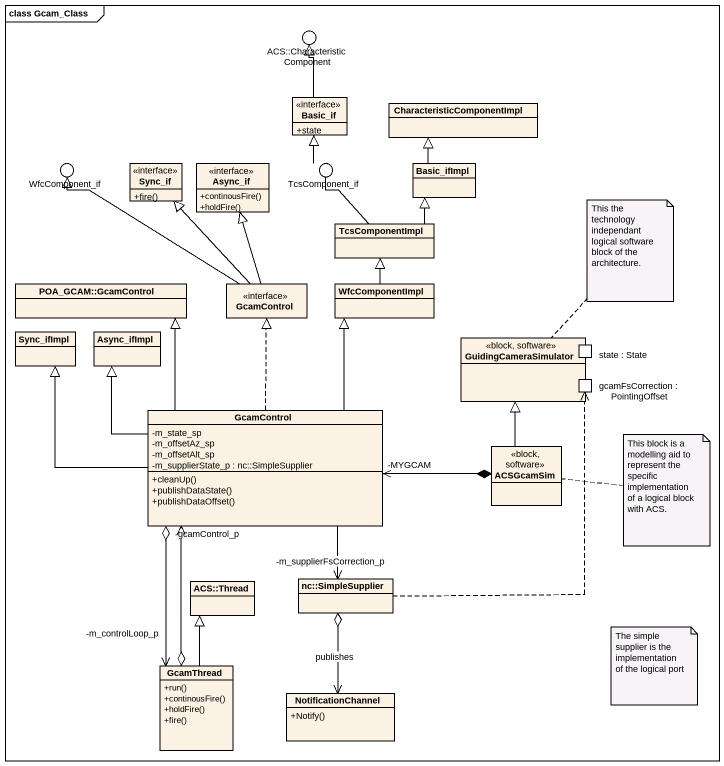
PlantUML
@startuml
mainframe class Gcam_Class
allowmixing
hide circle
hide empty members
skinparam classAttributeIconSize 0
() "ACS::CharacteristicComponent" as ACS_CharacteristicComponent
interface Basic_if {
  +state
}
class CharacteristicComponentImpl
() WfcComponent_if
interface Sync_if {
  +fire()
}
interface Async_if {
  +continousFire()
  +holdFire()
}
() TcsComponent_if
class Basic_ifImpl
class TcsComponentImpl
class "POA_GCAM::GcamControl" as POA_GCAM_GcamControl
interface GcamControl
class WfcComponentImpl
class Sync_ifImpl
class Async_ifImpl
rectangle GuidingCameraSimulator <<block, software>> {
  port "state : State" as state_State
  port "gcamFsCorrection : PointingOffset" as gcamFsCorrection
}
class "GcamControl" as GcamControl_2 {
  -m_state_sp
  -m_offsetAz_sp
  -m_offsetAlt_sp
  -m_supplierState_p : nc::SimpleSupplier
  +cleanUp()
  +publishDataState()
  +publishDataOffset()
}
class ACSGcamSim <<block, software>>
class "ACS::Thread" as ACS_Thread
class "nc::SimpleSupplier" as nc_SimpleSupplier
class GcamThread {
  +run()
  +continousFire()
  +holdFire()
  +fire()
}
class NotificationChannel {
  +Notify()
}
Basic_if -up-|> ACS_CharacteristicComponent
TcsComponent_if -up-|> Basic_if
Basic_ifImpl -up-|> CharacteristicComponentImpl
TcsComponentImpl -up- TcsComponent_if
TcsComponentImpl -up-|> Basic_ifImpl
GcamControl -up-|> WfcComponent_if
GcamControl -up-|> Sync_if
GcamControl -up-|> Async_if
WfcComponentImpl -up-|> TcsComponentImpl
GcamControl_2 -up-|> POA_GCAM_GcamControl
GcamControl_2 .up.|> GcamControl
GcamControl_2 -up-|> WfcComponentImpl
GcamControl_2 -left-|> Sync_ifImpl
GcamControl_2 -up-|> Async_ifImpl
GcamControl_2 o--> "-m_controlLoop_p" GcamThread
ACSGcamSim -up-|> GuidingCameraSimulator
ACSGcamSim *-left-> "-MYGCAM" GcamControl_2
nc_SimpleSupplier .up.> gcamFsCorrection
nc_SimpleSupplier "-m_supplierFsCorrection_p" <-up- GcamControl_2
nc_SimpleSupplier o--> NotificationChannel : publishes
GcamThread o-up-> "-gcamControl_p" GcamControl_2
GcamThread -up-|> ACS_Thread
note top of GuidingCameraSimulator : This the technology independant logical software block of the architecture.
note right of ACSGcamSim : This block is a modelling aid to represent the specific implementation of a logical block with ACS.
note as N3
  The simple supplier is the implementation of the logical port
end note
@enduml
